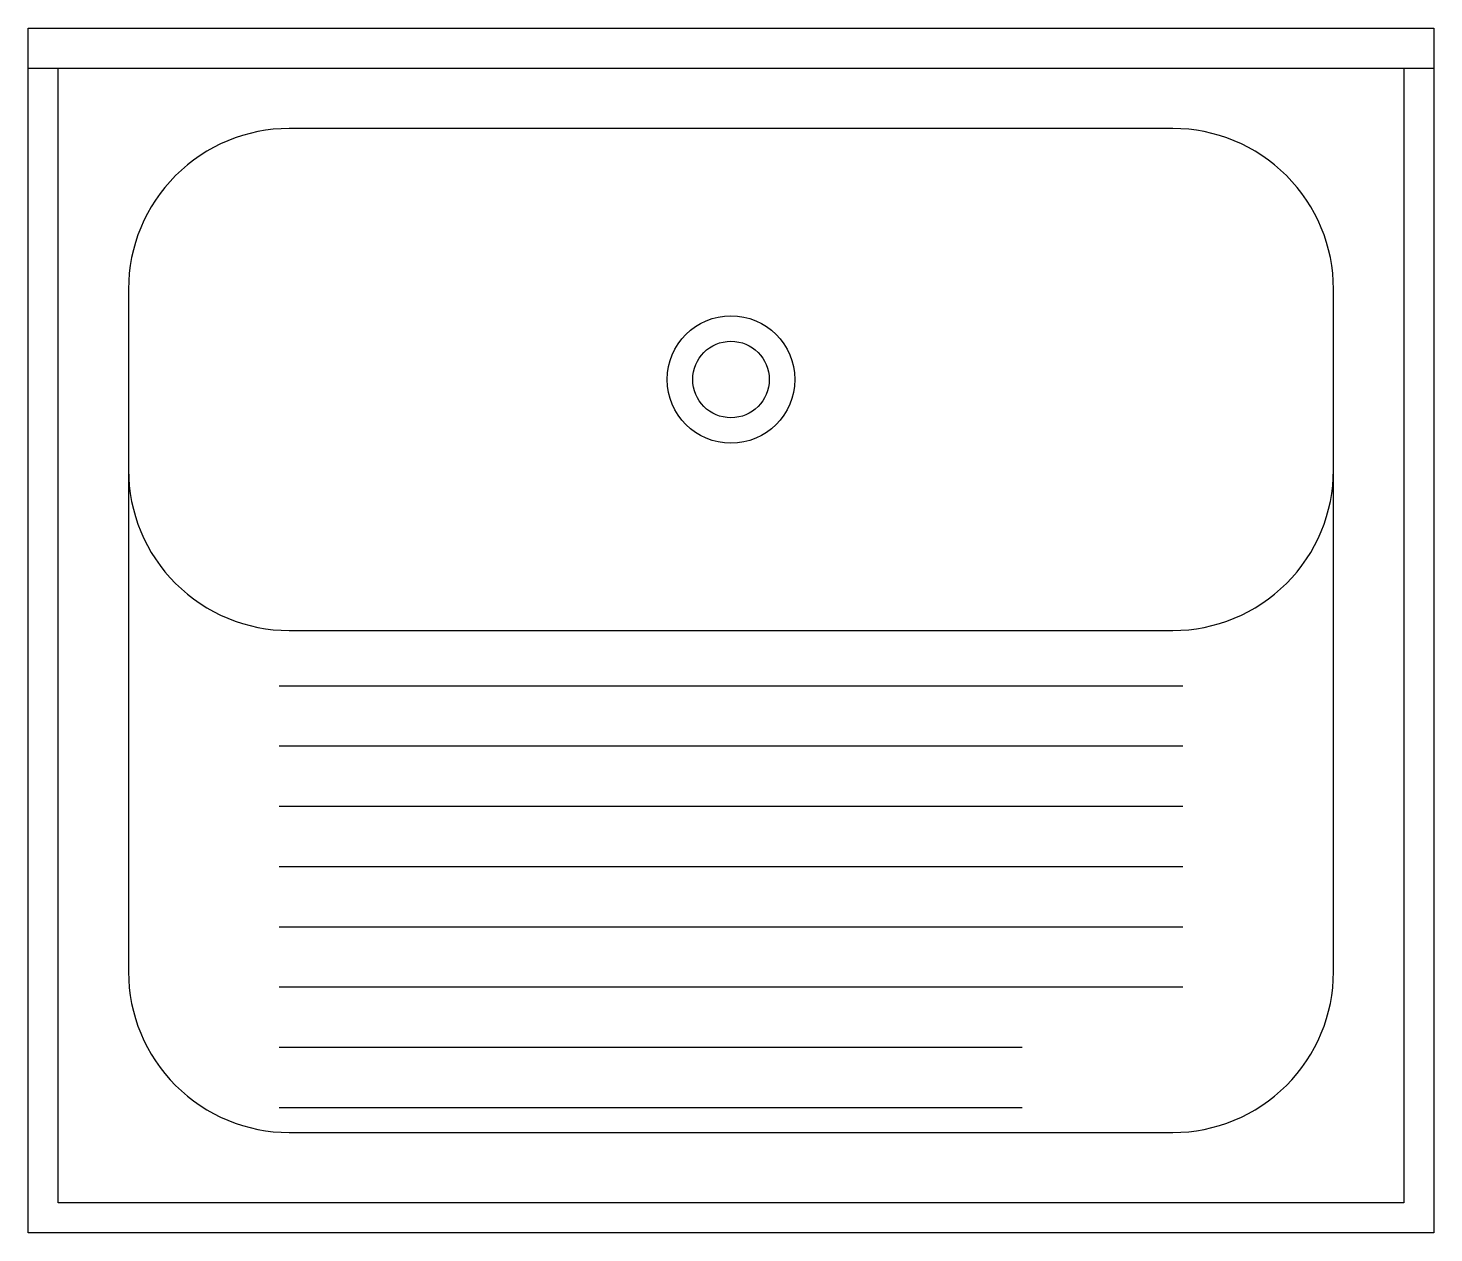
# Model space of a CAD drawing. Extents: x -620 to 80, y 285 to 885.
import ezdxf

# ---------------------------------------------------------------- set-up
doc = ezdxf.new("R2010")
doc.units = 0
doc.layers.get('0').update_dxf_attribs({"linetype": 'CONTINUOUS'})

msp = doc.modelspace()

# ---------------------------------------------------------------- linework, layer by layer
for p, q in [((-620.26, 885.47), (79.74, 885.47)), ((-620.26, 285.47), (-620.26, 885.47)), ((79.74, 885.47), (79.74, 285.47)), ((-620.26, 865.47), (79.74, 865.47)), ((-605.26, 300.47), (-605.26, 865.47)), ((64.74, 865.47), (64.74, 300.47)), ((-495.26, 557.97), (-45.26, 557.97)), ((-495.26, 527.97), (-45.26, 527.97)), ((-495.26, 497.97), (-45.26, 497.97)), ((-495.26, 467.97), (-45.26, 467.97)), ((-495.26, 437.97), (-45.26, 437.97)), ((-495.26, 407.97), (-45.26, 407.97)), ((-495.26, 377.97), (-125.26, 377.97)), ((-495.26, 347.97), (-125.26, 347.97)), ((64.74, 300.47), (-605.26, 300.47)), ((79.74, 285.47), (-620.26, 285.47))]:
    msp.add_line(p, q)
msp.add_lwpolyline([(-490.26, 835.47, 0.414214), (-570.26, 755.47), (-570.26, 415.47, 0.414214), (-490.26, 335.47), (-50.26, 335.47, 0.414214), (29.74, 415.47), (29.74, 755.47, 0.414214), (-50.26, 835.47)], format="xyb", close=True)
msp.add_lwpolyline([(-570.26, 665.47, 0.414214), (-490.26, 585.47), (-50.26, 585.47, 0.414214), (29.74, 665.47)], format="xyb")
for radius in [31.75, 19.05]:
    msp.add_circle((-270.26, 710.47), radius)

doc.saveas('drawing.dxf')
